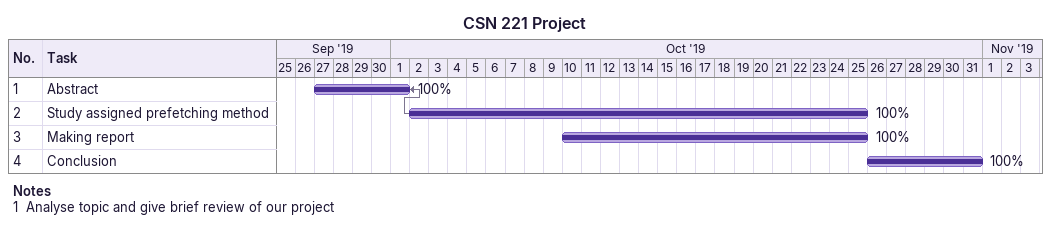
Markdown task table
CSN 221 Project

| ID | Task | Start | Finish | Predecessors | % complete |
|---|---|---|---|---|---|
| 1 | Abstract | 2019-09-27 | 2019-10-01 | 2SF | 100 |
| 2 | Study assigned prefetching method | 2019-10-02 | 2019-10-25 |  | 100 |
| 3 | Making report | 2019-10-10 | 2019-10-25 |  | 100 |
| 4 | Conclusion | 2019-10-26 | 2019-10-31 |  | 100 |

Notes
- 1: Analyse topic and give brief review of our project
